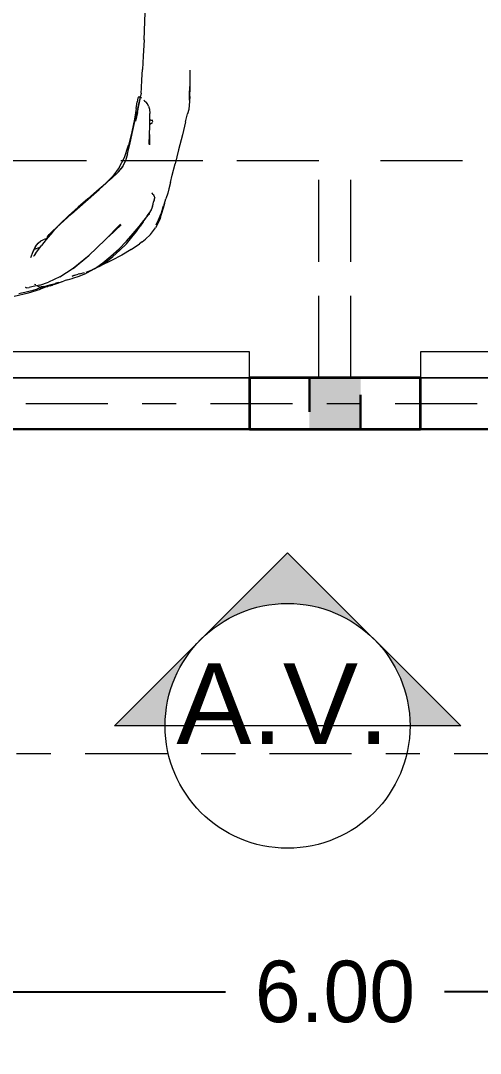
# Model space of a CAD drawing. Header units: millimetres. Extents: x -9559 to 23034, y -7226 to 22400.
# Drawn here: x 182.966 to 184.311, y 34.415 to 37.438 of the extents above; entities that cross this region are included whole.
import ezdxf
from ezdxf.enums import TextEntityAlignment as Align

# ---------------------------------------------------------------- set-up
doc = ezdxf.new("R2010")
doc.units = ezdxf.units.MM
doc.header["$LTSCALE"] = 0.02
for name, pattern in [('0', [0]), ('ACAD_ISO02W100', [15, 12, -3]), ('ACAD_ISO10W100', [18, 12, -3, 0, -3]), ('DASHED2', [0.375, 0.25, -0.125]), ('Trazo', [0.00635, 0.003175, -0.003175])]:
    doc.linetypes.add(name, pattern=pattern)
for name, color, linetype, lineweight in [('A-ANNO-DIMS', 251, 'Continuous', 9), ('A-DOOR', 8, '0', 18), ('A-FLOR', 252, 'Continuous', 30), ('A-Mueble cocina 1', 9, 'Trazo', 9), ('AQ-MUROS', 7, 'Continuous', 35), ('ES-CASTILLOS15X15', 7, 'DASHED2', 30), ('ES-LOSA SOLIDA', 255, '0', 25), ('G-IMPT', 8, 'Continuous', 9), ('S-GRID', 253, 'ACAD_ISO10W100', 5)]:
    doc.layers.add(name, color=color, linetype=linetype, lineweight=lineweight)
doc.layers.add('CUADROS', color=251, linetype='Continuous', lineweight=20, transparency=0.2)
doc.layers.add('PC-COTAS', color=252, linetype='Continuous', lineweight=5, transparency=0.1)
doc.styles.add('CUADROS', font='arial.ttf')
doc.styles.get("Standard").update_dxf_attribs({"font": 'GOTHIC.TTF'})
doc.dimstyles.get("Standard").update_dxf_attribs({"dimtxt": 0.18, "dimasz": 0.18, "dimexe": 0.18, "dimexo": 0.0625, "dimgap": 0.09, "dimtad": 0, "dimzin": 3, "dimdsep": 46, "dimtxsty": 'Standard', "dimblk": 'ARCHTICK', "dimcen": 0.09, "dimadec": 0, "dimazin": 0, "dimtfac": 1, "dimtofl": 0, "dimtmove": 0, "dimatfit": 3, "dimldrblk": 'ARCHTICK', "dimfxl": 1, "dimtolj": 1, "dimtzin": 0, "dimarcsym": 0})

# ---------------------------------------------------------------- blocks, each defined once
blk = doc.blocks.new('Puerta elevada enrollable - 2435 x 1981mm-626876-Nivel 1')
at = {"layer": 'A-DOOR'}
blk.add_line((-1.3532, -0.075), (1.3532, -0.075), dxfattribs=at)
at = {"layer": 'A-DOOR', "linetype": 'ACAD_ISO02W100'}
for p, q in [((-1.3532, -0.075), (-1.3532, -0.7098)), ((1.3532, -0.075), (1.3532, -0.7098)), ((-1.3532, -0.7098), (1.3532, -0.7098))]:
    blk.add_line(p, q, dxfattribs=at)
at = {"layer": 'A-DOOR', "lineweight": 18}
for p, q in [((1.15, -0.075), (-1.15, -0.075)), ((-1.15, -0.075), (-1.15, -0.151)), ((1.15, -0.151), (1.15, -0.075)), ((-1.15, -0.151), (1.15, -0.151))]:
    blk.add_line(p, q, dxfattribs=at)
blk = doc.blocks.new('Red Car - Citroen C4_DWG-V7-Nivel 1')
at = {"layer": 'G-IMPT'}
for p, q in [((-1.5878, -0.3618), (-1.5777, -0.4035)), ((-1.5798, -0.3754), (-1.5782, -0.3829)), ((-1.5782, -0.3829), (-1.5759, -0.3923)), ((-1.5759, -0.3923), (-1.5729, -0.4043)), ((-1.5777, -0.4035), (-1.5666, -0.4383)), ((-1.5729, -0.4043), (-1.5696, -0.4173)), ((-1.5696, -0.4173), (-1.5662, -0.4302)), ((-1.562, -0.3963), (-1.563, -0.3988)), ((-1.563, -0.3988), (-1.562, -0.4053)), ((-1.5618, -0.3958), (-1.562, -0.3961)), ((-1.562, -0.3961), (-1.562, -0.3963)), ((-1.5593, -0.4173), (-1.562, -0.4053)), ((-1.5618, -0.3958), (-1.5617, -0.3956)), ((-1.5617, -0.3956), (-1.5616, -0.3953)), ((-1.5614, -0.395), (-1.5616, -0.3953)), ((-1.5552, -0.4361), (-1.5593, -0.4173)), ((-1.5548, -0.4247), (-1.5536, -0.4213)), ((-1.4746, -0.4099), (-1.4572, -0.4166)), ((-1.4709, -0.4186), (-1.4703, -0.419)), ((-1.4703, -0.419), (-1.4698, -0.4193)), ((-1.4698, -0.4193), (-1.4693, -0.4195)), ((-1.4689, -0.4197), (-1.4693, -0.4195)), ((-1.4689, -0.4197), (-1.4687, -0.4199)), ((-1.4625, -0.424), (-1.4687, -0.4199)), ((-1.4421, -0.4239), (-1.4572, -0.4166)), ((-1.4422, -0.4239), (-1.4572, -0.4166)), ((-1.4418, -0.424), (-1.4571, -0.4167)), ((-1.4571, -0.4167), (-1.4421, -0.4239)), ((-1.4413, -0.4243), (-1.4569, -0.4167)), ((-1.4569, -0.4167), (-1.4418, -0.424)), ((-1.4453, -0.4369), (-1.4508, -0.4197)), ((-1.5592, -0.4584), (-1.5666, -0.4383)), ((-1.5633, -0.4415), (-1.5662, -0.4302)), ((-1.5633, -0.4415), (-1.5612, -0.45)), ((-1.5612, -0.45), (-1.5628, -0.4433)), ((-1.5628, -0.4433), (-1.5614, -0.4495)), ((-1.5614, -0.4373), (-1.5612, -0.4355)), ((-1.5614, -0.4373), (-1.5606, -0.4406)), ((-1.5614, -0.4495), (-1.5604, -0.454)), ((-1.5612, -0.4355), (-1.561, -0.4346)), ((-1.561, -0.4346), (-1.5602, -0.4332)), ((-1.5589, -0.4469), (-1.5606, -0.4406)), ((-1.5602, -0.4332), (-1.5589, -0.4318)), ((-1.5574, -0.4299), (-1.5589, -0.4318)), ((-1.5589, -0.4469), (-1.5559, -0.4586)), ((-1.5574, -0.4299), (-1.5567, -0.4286)), ((-1.5552, -0.4361), (-1.5468, -0.4619)), ((-1.5548, -0.4247), (-1.5548, -0.4245)), ((-1.4625, -0.424), (-1.4534, -0.4308)), ((-1.4534, -0.4308), (-1.4394, -0.4413)), ((-1.4421, -0.4239), (-1.4422, -0.4239)), ((-1.4422, -0.4239), (-1.4321, -0.4316)), ((-1.4418, -0.424), (-1.4421, -0.4239)), ((-1.4413, -0.4243), (-1.4418, -0.424)), ((-1.4213, -0.4554), (-1.4394, -0.4413)), ((-1.4321, -0.4316), (-1.426, -0.4393)), ((-1.426, -0.4393), (-1.4226, -0.4461)), ((-1.4209, -0.4516), (-1.4226, -0.4461)), ((-1.4197, -0.4548), (-1.4209, -0.4516)), ((-1.5597, -0.4575), (-1.5604, -0.454)), ((-1.5597, -0.4575), (-1.559, -0.4604)), ((-1.5572, -0.4667), (-1.559, -0.4604)), ((-1.5572, -0.4667), (-1.5563, -0.4698)), ((-1.5565, -0.4657), (-1.5571, -0.4641)), ((-1.5563, -0.4698), (-1.5549, -0.4741)), ((-1.5559, -0.4586), (-1.553, -0.4701)), ((-1.5526, -0.4803), (-1.5549, -0.4741)), ((-1.553, -0.4701), (-1.5501, -0.4815)), ((-1.5526, -0.4803), (-1.5493, -0.4893)), ((-1.5476, -0.4912), (-1.5501, -0.4815)), ((-1.5312, -0.4952), (-1.5468, -0.4619)), ((-1.4002, -0.4733), (-1.4213, -0.4554)), ((-1.4197, -0.4548), (-1.4188, -0.4566)), ((-1.4188, -0.4566), (-1.4176, -0.4576)), ((-1.416, -0.4582), (-1.4176, -0.4576)), ((-1.416, -0.4582), (-1.4134, -0.4592)), ((-1.4134, -0.4566), (-1.4134, -0.4621)), ((-1.4134, -0.4592), (-1.4075, -0.4637)), ((-1.4075, -0.4637), (-1.396, -0.4749)), ((-1.3769, -0.495), (-1.4002, -0.4733)), ((-1.3764, -0.4957), (-1.396, -0.4749)), ((-1.5493, -0.4893), (-1.5454, -0.4995)), ((-1.5476, -0.4912), (-1.5455, -0.4998)), ((-1.5455, -0.4998), (-1.5446, -0.5032)), ((-1.5454, -0.4995), (-1.5445, -0.5018)), ((-1.5446, -0.5032), (-1.543, -0.5082)), ((-1.5402, -0.5172), (-1.543, -0.5082)), ((-1.5312, -0.4952), (-1.5059, -0.5345)), ((-1.3769, -0.495), (-1.3524, -0.5205)), ((-1.3463, -0.5295), (-1.3764, -0.4957)), ((-1.5402, -0.5172), (-1.5359, -0.5315)), ((-1.5359, -0.5315), (-1.5353, -0.5333)), ((-1.5353, -0.5333), (-1.529, -0.5516)), ((-1.5256, -0.5404), (-1.5286, -0.531)), ((-1.5286, -0.531), (-1.5268, -0.5365)), ((-1.5256, -0.5404), (-1.5268, -0.5365)), ((-1.5268, -0.5365), (-1.5236, -0.549)), ((-1.5061, -0.5339), (-1.4678, -0.5804)), ((-1.5061, -0.5339), (-1.4681, -0.5801)), ((-1.5059, -0.5345), (-1.4678, -0.5804)), ((-1.3274, -0.5483), (-1.3524, -0.5205)), ((-1.3463, -0.5295), (-1.3109, -0.5697)), ((-1.529, -0.5516), (-1.5198, -0.5729)), ((-1.5226, -0.5525), (-1.5236, -0.549)), ((-1.5226, -0.5525), (-1.5184, -0.5672)), ((-1.5071, -0.5962), (-1.5198, -0.5729)), ((-1.5171, -0.5718), (-1.5106, -0.5898)), ((-1.3028, -0.5766), (-1.3274, -0.5483)), ((-1.3109, -0.5697), (-1.2753, -0.6103)), ((-1.5016, -0.6082), (-1.5106, -0.5898)), ((-1.5071, -0.5962), (-1.4903, -0.6204)), ((-1.4681, -0.5801), (-1.4231, -0.6281)), ((-1.2793, -0.6038), (-1.3028, -0.5766)), ((-1.2793, -0.6038), (-1.2578, -0.6282)), ((-1.501, -0.6094), (-1.5016, -0.6082)), ((-1.501, -0.6094), (-1.4877, -0.6296)), ((-1.4995, -0.6117), (-1.4975, -0.6162)), ((-1.4828, -0.6464), (-1.4975, -0.6162)), ((-1.4903, -0.6204), (-1.4705, -0.6447)), ((-1.4877, -0.6296), (-1.4713, -0.6505)), ((-1.4231, -0.6281), (-1.3768, -0.6727)), ((-1.423, -0.6277), (-1.3777, -0.6736)), ((-1.423, -0.6277), (-1.3773, -0.6732)), ((-1.423, -0.6279), (-1.3768, -0.6727)), ((-1.423, -0.6279), (-1.3773, -0.6732)), ((-1.4169, -0.6338), (-1.3781, -0.674)), ((-1.4162, -0.6343), (-1.3777, -0.6736)), ((-1.2445, -0.6447), (-1.2753, -0.6103)), ((-1.2359, -0.6497), (-1.2578, -0.6282)), ((-1.4672, -0.676), (-1.4828, -0.6464)), ((-1.4713, -0.6505), (-1.453, -0.671)), ((-1.4705, -0.6447), (-1.4488, -0.6682)), ((-1.4127, -0.6381), (-1.3785, -0.6744)), ((-1.4102, -0.6405), (-1.3781, -0.674)), ((-1.2237, -0.6668), (-1.2445, -0.6447)), ((-1.2445, -0.6447), (-1.2237, -0.6668)), ((-1.2445, -0.6447), (-1.2237, -0.6668)), ((-1.2445, -0.6447), (-1.2237, -0.6667)), ((-1.2445, -0.6447), (-1.2237, -0.6667)), ((-1.2445, -0.6447), (-1.2237, -0.6667)), ((-1.2444, -0.6448), (-1.2237, -0.6668)), ((-1.2444, -0.6448), (-1.2237, -0.667)), ((-1.2442, -0.6447), (-1.2237, -0.667)), ((-1.2114, -0.6683), (-1.2359, -0.6497)), ((-1.451, -0.7036), (-1.4672, -0.676)), ((-1.4339, -0.6899), (-1.453, -0.671)), ((-1.4264, -0.6902), (-1.4488, -0.6682)), ((-1.4339, -0.6899), (-1.4153, -0.7058)), ((-1.4264, -0.6902), (-1.4043, -0.7098)), ((-1.2237, -0.6667), (-1.2079, -0.6798)), ((-1.2236, -0.6671), (-1.2078, -0.6804)), ((-1.2235, -0.6671), (-1.2078, -0.6806)), ((-1.2235, -0.6671), (-1.2078, -0.6804)), ((-1.2234, -0.6671), (-1.2078, -0.6806)), ((-1.2114, -0.6683), (-1.1821, -0.6838)), ((-1.2079, -0.6798), (-1.1919, -0.6875)), ((-1.1706, -0.6933), (-1.1919, -0.6875)), ((-1.1821, -0.6838), (-1.1455, -0.6962)), ((-1.1706, -0.6933), (-1.1391, -0.7007)), ((-1.451, -0.7036), (-1.4345, -0.7283)), ((-1.4153, -0.7058), (-1.398, -0.7191)), ((-1.4043, -0.7098), (-1.3838, -0.7267)), ((-1.398, -0.7191), (-1.3826, -0.7299)), ((-1.1064, -0.7059), (-1.1455, -0.6962)), ((-1.1391, -0.7007), (-1.1028, -0.7087)), ((-1.0692, -0.7131), (-1.1064, -0.7059)), ((-1.1028, -0.7087), (-1.0673, -0.7164)), ((-1.0497, -0.7218), (-1.0749, -0.7165)), ((-1.0386, -0.7181), (-1.0692, -0.7131)), ((-1.0379, -0.7228), (-1.0673, -0.7164)), ((-1.0497, -0.7218), (-1.0249, -0.7268)), ((-1.0386, -0.7181), (-1.0191, -0.7213)), ((-1.0379, -0.7228), (-1.0203, -0.7271)), ((-1.0339, -0.725), (-1.0249, -0.7268)), ((-1.0339, -0.725), (-1.0155, -0.7289)), ((-1.0083, -0.7235), (-1.0191, -0.7213)), ((-1.004, -0.7252), (-1.0083, -0.7235)), ((-1.004, -0.7252), (-1.0083, -0.7235)), ((-1.004, -0.7252), (-1.0083, -0.7235)), ((-1.004, -0.7252), (-1.0083, -0.7235)), ((-1.004, -0.7252), (-1.0083, -0.7235)), ((-1.004, -0.7252), (-1.0083, -0.7235)), ((-1.004, -0.7252), (-1.0083, -0.7235)), ((-1.004, -0.7252), (-1.0083, -0.7235)), ((-1.004, -0.7252), (-1.0083, -0.7235)), ((-1.004, -0.7252), (-1.0037, -0.7272)), ((-1.4288, -0.7356), (-1.4345, -0.7283)), ((-1.4288, -0.7356), (-1.4203, -0.7458)), ((-1.4203, -0.7458), (-1.4069, -0.7608)), ((-1.3838, -0.7267), (-1.366, -0.7405)), ((-1.37, -0.7385), (-1.3826, -0.7299)), ((-1.37, -0.7385), (-1.3608, -0.7452)), ((-1.3521, -0.7509), (-1.366, -0.7405)), ((-1.3608, -0.7452), (-1.3544, -0.7502)), ((-1.3544, -0.7502), (-1.3504, -0.7538)), ((-1.3521, -0.7509), (-1.3432, -0.7575)), ((-1.3515, -0.7513), (-1.3427, -0.7579)), ((-1.3515, -0.7513), (-1.3432, -0.7575)), ((-1.3481, -0.7563), (-1.3504, -0.7538)), ((-1.031, -0.7547), (-1.0402, -0.7571)), ((-1.031, -0.7547), (-1.0243, -0.7513)), ((-1.0243, -0.7513), (-1.0194, -0.7472)), ((-1.0203, -0.7271), (-1.01, -0.7298)), ((-1.0154, -0.7427), (-1.0194, -0.7472)), ((-1.0155, -0.7289), (-1.0117, -0.7297)), ((-1.0154, -0.7427), (-1.0137, -0.7409)), ((-1.0117, -0.7297), (-1.004, -0.7312)), ((-1.01, -0.7298), (-1.0023, -0.7315)), ((-1.0078, -0.734), (-1.0051, -0.7302)), ((-1.0078, -0.734), (-1.0051, -0.7302)), ((-1.0078, -0.734), (-1.0051, -0.7302)), ((-1.0078, -0.734), (-1.0051, -0.7302)), ((-1.0078, -0.734), (-1.0051, -0.7302)), ((-1.0078, -0.734), (-1.0051, -0.7302)), ((-1.0078, -0.734), (-1.0051, -0.7302)), ((-1.0078, -0.734), (-1.0051, -0.7302)), ((-1.0067, -0.7325), (-1.0051, -0.7302)), ((-1.0037, -0.7272), (-1.0051, -0.7302)), ((-1.004, -0.7312), (-1.0032, -0.7313)), ((-1.0032, -0.7313), (-1.0027, -0.7314)), ((-1.0027, -0.7314), (-1.0024, -0.7314)), ((-1.0024, -0.7314), (-1.0023, -0.7315)), ((-0.9929, -0.7326), (-1.0023, -0.7315)), ((-0.9929, -0.7326), (-0.9773, -0.7338)), ((-0.9773, -0.7338), (-0.9546, -0.7353)), ((-0.9546, -0.7353), (-0.9241, -0.737)), ((-0.8851, -0.7391), (-0.9241, -0.737)), ((-0.8369, -0.7417), (-0.8851, -0.7391)), ((-0.8369, -0.7417), (-0.7838, -0.7441)), ((-0.7838, -0.7441), (-0.7303, -0.7455)), ((-1.4069, -0.7608), (-1.3879, -0.7753)), ((-1.3629, -0.7877), (-1.3879, -0.7753)), ((-1.3784, -0.7773), (-1.3566, -0.7872)), ((-1.3784, -0.7773), (-1.3732, -0.7797)), ((-1.3522, -0.7887), (-1.3645, -0.7836)), ((-1.3645, -0.7836), (-1.3454, -0.7913)), ((-1.3481, -0.7563), (-1.3469, -0.7578)), ((-1.3474, -0.7577), (-1.3464, -0.7572)), ((-1.3469, -0.7572), (-1.3469, -0.7578)), ((-1.3464, -0.7572), (-1.3442, -0.757)), ((-1.3427, -0.7579), (-1.3376, -0.7615)), ((-1.3376, -0.7615), (-1.335, -0.7629)), ((-1.335, -0.7629), (-1.3332, -0.7635)), ((-1.3298, -0.7645), (-1.3332, -0.7635)), ((-1.3244, -0.766), (-1.3298, -0.7645)), ((-1.3244, -0.766), (-1.3181, -0.7678)), ((-1.3181, -0.7678), (-1.3118, -0.7695)), ((-1.3065, -0.771), (-1.3118, -0.7695)), ((-1.3065, -0.771), (-1.3032, -0.772)), ((-1.3032, -0.772), (-1.3012, -0.7724)), ((-1.2997, -0.7726), (-1.3012, -0.7724)), ((-1.2997, -0.7726), (-1.2989, -0.7726)), ((-1.2989, -0.7726), (-1.2974, -0.7723)), ((-1.2956, -0.7715), (-1.2974, -0.7723)), ((-1.2933, -0.77), (-1.2956, -0.7715)), ((-1.2903, -0.768), (-1.2933, -0.77)), ((-1.2903, -0.768), (-1.2865, -0.7654)), ((-1.2847, -0.7641), (-1.2865, -0.7654)), ((-1.1159, -0.757), (-1.1448, -0.7572)), ((-1.1155, -0.7571), (-1.1448, -0.7572)), ((-1.1155, -0.7571), (-1.1442, -0.757)), ((-1.115, -0.7571), (-1.1442, -0.757)), ((-1.115, -0.7571), (-1.1436, -0.7568)), ((-1.1147, -0.7572), (-1.1436, -0.7568)), ((-1.1431, -0.7566), (-1.1141, -0.7573)), ((-1.1431, -0.7566), (-1.1147, -0.7572)), ((-1.1141, -0.7573), (-1.0897, -0.758)), ((-1.0897, -0.758), (-1.0694, -0.7585)), ((-1.0838, -0.7579), (-1.0788, -0.7661)), ((-1.0764, -0.7671), (-1.0771, -0.7649)), ((-1.0764, -0.7671), (-1.0771, -0.7649)), ((-1.072, -0.7609), (-1.072, -0.7583)), ((-1.072, -0.7609), (-1.072, -0.7669)), ((-1.0694, -0.7585), (-1.053, -0.7583)), ((-1.0402, -0.7571), (-1.053, -0.7583)), ((-1.3563, -0.79), (-1.3629, -0.7877)), ((-1.3629, -0.7877), (-1.3291, -0.7984)), ((-1.3629, -0.7877), (-1.3151, -0.802)), ((-1.3566, -0.7872), (-1.3454, -0.7913)), ((-1.3566, -0.7872), (-1.3439, -0.7928)), ((-1.3566, -0.7872), (-1.3522, -0.7887)), ((-1.3563, -0.79), (-1.3151, -0.802)), ((-1.3522, -0.7887), (-1.3454, -0.7913)), ((-1.3512, -0.7895), (-1.3439, -0.7928)), ((-1.3355, -0.7946), (-1.3454, -0.7913)), ((-1.3439, -0.7928), (-1.323, -0.7987)), ((-1.3439, -0.7928), (-1.3261, -0.7977)), ((-1.319, -0.8), (-1.3355, -0.7946)), ((-1.3291, -0.7984), (-1.3115, -0.8026)), ((-1.3291, -0.7984), (-1.3151, -0.802)), ((-1.3291, -0.7984), (-1.3137, -0.8019)), ((-1.319, -0.8), (-1.303, -0.8055)), ((-1.3151, -0.802), (-1.3098, -0.8032)), ((-1.2863, -0.8108), (-1.303, -0.8055)), ((-1.273, -0.8143), (-1.2863, -0.8108)), ((-1.2545, -0.819), (-1.273, -0.8143)), ((-1.2545, -0.819), (-1.2334, -0.824)), ((-1.2334, -0.824), (-1.2003, -0.8324)), ((-1.1596, -0.8427), (-1.2003, -0.8324)), ((-1.1153, -0.8535), (-1.1596, -0.8427)), ((-1.0768, -0.8629), (-1.1153, -0.8535)), ((-1.0768, -0.8629), (-1.0534, -0.869)), ((-1.041, -0.8722), (-1.0534, -0.869)), ((-1.0169, -0.8749), (-1.041, -0.8722)), ((-0.9868, -0.8749), (-1.0169, -0.8749)), ((-1.0136, -0.8748), (-1.0085, -0.8751)), ((-1.0136, -0.8748), (-0.9868, -0.8749)), ((-1.0029, -0.8755), (-1.0085, -0.8751)), ((-1.0029, -0.8755), (-0.9711, -0.8759)), ((-0.998, -0.8754), (-0.9665, -0.8761)), ((-0.998, -0.8754), (-0.9711, -0.8759)), ((-0.9936, -0.8753), (-0.9665, -0.8761)), ((-0.9936, -0.8753), (-0.9896, -0.8756)), ((-0.9868, -0.8758), (-0.9896, -0.8756)), ((-0.9868, -0.8758), (-0.9601, -0.8766)), ((-0.9601, -0.8766), (-0.927, -0.8761)), ((-0.9588, -0.8765), (-0.9258, -0.8761)), ((-0.9588, -0.8765), (-0.927, -0.8761))]:
    blk.add_line(p, q, dxfattribs=at)
blk = doc.blocks.new('Red Car - Red Car-V8-Nivel 1')
blk.add_blockref('Red Car - Citroen C4_DWG-V7-Nivel 1', (-0.6734, 0))
blk = doc.blocks.new('_ArchTick')
at = {"color": 0, "linetype": 'ByBlock', "const_width": 0.15}
blk.add_lwpolyline([(-0.5, -0.5), (0.5, 0.5)], dxfattribs=at)
blk = doc.blocks.new('*D345')
at = {"layer": 'A-ANNO-DIMS', "color": 0, "lineweight": -2, "transparency": 16777216}
for p, q in [((180.8858, 34.7451), (180.8858, 34.4155)), ((186.8858, 34.7451), (186.8858, 34.4155)), ((180.8858, 34.5955), (183.5652, 34.5955)), ((186.8858, 34.5955), (184.2063, 34.5955))]:
    blk.add_line(p, q, dxfattribs=at)
at = {"layer": 'A-ANNO-DIMS', "color": 0, "lineweight": -2, "transparency": 16777216, "xscale": 0.18, "yscale": 0.18, "zscale": 0.18, "rotation": 180}
blk.add_blockref('_ArchTick', (180.8858, 34.5955), dxfattribs=at)
at = {"layer": 'A-ANNO-DIMS', "color": 0, "lineweight": -2, "transparency": 16777216, "xscale": 0.18, "yscale": 0.18, "zscale": 0.18}
blk.add_blockref('_ArchTick', (186.8858, 34.5955), dxfattribs=at)
at = {"layer": 'A-ANNO-DIMS', "color": 0, "transparency": 16777216, "insert": (183.8858, 34.5955), "char_height": 0.18, "width": 0.607447, "attachment_point": 5}
blk.add_mtext('\\A1;6.00', dxfattribs=at)

msp = doc.modelspace()

# ---------------------------------------------------------------- hatches: boundary and pattern name
at = {"layer": 'ES-CASTILLOS15X15'}
msp.add_hatch(color=256, dxfattribs=at).paths.add_polyline_path([(183.8108, 36.2428), (183.9608, 36.2428), (183.9608, 36.3928), (183.8108, 36.3928), (183.8108, 36.2639)])
at = {"layer": 'ES-LOSA SOLIDA', "true_color": 0x000000, "transparency": 33554521}
h = msp.add_hatch(dxfattribs=at)
h.set_pattern_fill('ANGLE', color=18)
h.set_pattern_definition([(0, (102.86, 173.9984), (0, 6.985), [5.08, -1.905]), (90, (102.86, 173.9984), (-6.985, 4e-16), [5.08, -1.905])])
h.paths.add_polyline_path([(188.0358, 52.1178), (186.8358, 52.1178), (186.8358, 51.9678), (187.8858, 51.9678), (187.8858, 49.8428), (188.1233, 49.8428), (188.1233, 49.9928), (188.0358, 49.9928)], flags=17)
h.paths.add_polyline_path([(190.0083, 45.9178), (189.0858, 45.9178), (189.0858, 46.0678), (190.0083, 46.0678), (191.1358, 46.0678), (191.1358, 46.6928), (191.1358, 47.0178), (191.1358, 49.5178), (191.1358, 49.8428), (191.0233, 49.8428), (188.1233, 49.8428), (187.8858, 49.8428), (187.8858, 51.9678), (186.8358, 51.9678), (183.9358, 51.9678), (182.8858, 51.9678), (182.8858, 48.2978), (184.1267, 48.2978), (184.1267, 47.5428), (183.9767, 47.5428), (183.9767, 48.1478), (182.8858, 48.1478), (182.8858, 47.5178), (182.7358, 47.5178), (182.7358, 48.1478), (182.7358, 49.8428), (182.7358, 51.9678), (182.2358, 51.9678), (182.2358, 52.1178), (181.3358, 52.1178), (181.3358, 51.9678), (180.9608, 51.9678), (180.8108, 51.9678), (180.8108, 49.8428), (180.8108, 48.3178), (180.8108, 46.8305), (180.9608, 46.8305), (180.9608, 46.5428), (180.9608, 46.3005), (180.8108, 46.3729), (180.8108, 45.4428), (181.7683, 45.4428), (181.7683, 44.9428), (181.9183, 44.9428), (181.9183, 42.4428), (181.9183, 41.9928), (184.8988, 41.9928), (184.8988, 42.0428), (185.0488, 42.0428), (185.0488, 41.9928), (185.8108, 41.9928), (185.8108, 41.8428), (184.8988, 41.8428), (181.7683, 41.8428), (180.9608, 41.8428), (180.9608, 39.7678), (180.9608, 36.3928), (181.3358, 36.3928), (181.3358, 36.2428), (183.6358, 36.2428), (183.8108, 36.2428), (184.1358, 36.2428), (186.4358, 36.2428), (186.8108, 36.2428), (186.8108, 35.2178), (187.4558, 35.2178), (187.4558, 35.3678), (188.3558, 35.3678), (188.9608, 35.3678), (189.5158, 35.3678), (190.4158, 35.3678), (190.4158, 35.2178), (191.2608, 35.2178), (191.2608, 36.3928), (191.2608, 39.7678), (190.0858, 39.7678), (190.0858, 40.0928), (190.0858, 41.4928), (190.0858, 41.8178), (191.2858, 41.8178), (191.2858, 45.4428), (191.2858, 46.6928), (191.2858, 47.0178), (191.1358, 47.0178), (191.1358, 46.6928), (191.1358, 46.0678), (190.0083, 46.0678)])
h.paths.add_polyline_path([(185.9488, 43.0178), (185.8888, 43.0178), (185.1088, 43.0178), (185.0488, 43.0178), (185.0488, 42.9428), (185.01, 42.9428), (185.0098, 42.9076), (184.9898, 42.9077), (184.9899, 42.9227), (184.9499, 42.923, 0.404481), (184.0842, 42.109), (184.9442, 42.103), (184.9439, 42.063), (184.0839, 42.069), (184.0842, 42.109, -0.404481), (184.9499, 42.923), (184.95, 42.9428), (184.8988, 42.9428), (184.8988, 43.0178), (184.8988, 43.2678), (184.9438, 43.2678), (184.9435, 43.3026), (184.9635, 43.3028), (184.9636, 43.2878), (185.0036, 43.288), (185.0034, 43.328), (185.8633, 43.334, 0.404481), (184.9977, 44.148), (184.9577, 44.1477), (184.9578, 44.1327), (184.9378, 44.1326), (184.9375, 44.1678), (185.0488, 44.1678), (185.0488, 45.4428), (186.8108, 45.4428), (186.8108, 43.1678), (185.9488, 43.1678)], flags=16)
h.paths.add_polyline_path([(185.8888, 43.0878), (185.8888, 43.0728), (185.9038, 43.0728), (185.9038, 43.0428), (185.8888, 43.0428), (185.0938, 43.0428), (185.0938, 43.0728), (185.1088, 43.0728), (185.1088, 43.0878)], flags=0)
h.paths.add_polyline_path([(189.4108, 44.8928), (190.0858, 44.8928), (190.0858, 42.7178), (189.9358, 42.7178), (189.9358, 44.7428), (189.4108, 44.7428)], flags=16)
h.paths.add_polyline_path([(186.7858, 42.0028), (186.7858, 41.9928), (186.7108, 41.9928), (186.7108, 41.8428), (186.7808, 41.8428), (186.7808, 41.8328), (186.7108, 41.8328), (186.7108, 40.9428), (186.6708, 40.9428), (186.6708, 41.8228), (186.6958, 41.8228), (186.6958, 41.8328), (186.7108, 41.8328), (186.7108, 41.8428), (186.6858, 41.8428), (186.6858, 41.8778), (186.6758, 41.8778), (186.6758, 41.9928), (186.7108, 41.9928), (186.7108, 42.0028)], flags=16)
h.paths.add_polyline_path([(182.7958, 46.6378), (181.9358, 46.6378), (181.9358, 46.6778), (182.7958, 46.6778)], flags=16)
h.paths.add_polyline_path([(189.9358, 41.4928), (189.9808, 41.4928), (189.9808, 41.4528), (189.9358, 41.4528)], flags=16)
h.paths.add_polyline_path([(189.9358, 40.0928), (189.9358, 40.1328), (189.9808, 40.1328), (189.9808, 40.0928)], flags=16)
h.paths.add_polyline_path([(180.9941, 46.8482), (180.9941, 46.8781), (180.9936, 46.8781), (180.9936, 46.8496)], flags=0)
edge = h.paths.add_edge_path(flags=16)
edge.add_line((182.4313, 48.6378), (182.3963, 48.6378))
edge.add_line((182.3963, 48.6378), (182.3963, 48.6338))
edge.add_arc((182.3963, 48.6238), 0.01, 90, 180)
edge.add_arc((182.3813, 48.6097), 0.015, 0, 70.5288, ccw=False)
edge.add_arc((182.3813, 48.6097), 0.015, -180, 0, ccw=False)
edge.add_arc((182.3813, 48.6097), 0.015, 109.4712, 180, ccw=False)
edge.add_arc((182.3663, 48.6238), 0.01, 0, 90)
edge.add_line((182.3663, 48.6338), (181.9023, 48.6377))
edge.add_line((181.9023, 48.6377), (181.9023, 48.5538))
edge.add_line((181.9023, 48.5538), (181.8933, 48.5538))
edge.add_line((181.8933, 48.5538), (181.8933, 48.4998))
edge.add_line((181.8933, 48.4998), (180.9608, 48.4998))
edge.add_line((180.9608, 48.4998), (180.9608, 48.3178))
edge.add_line((180.9608, 48.3178), (180.962, 48.3178))
edge.add_line((180.962, 48.3178), (180.962, 48.3058))
edge.add_line((180.962, 48.3058), (180.9871, 48.3075))
edge.add_line((180.9871, 48.3075), (180.9871, 48.3178))
edge.add_line((180.9871, 48.3178), (180.9969, 48.3178))
edge.add_line((180.9969, 48.3178), (180.9969, 48.3089))
edge.add_line((180.9969, 48.3089), (180.9969, 46.8395))
edge.add_line((180.9969, 46.8395), (180.9964, 46.8435))
edge.add_arc((181.002, 46.8492), 0.008, 201.946, 225, ccw=False)
edge.add_spline(control_points=[(180.9946, 46.8462), (180.9947, 46.8459), (180.9948, 46.8457), (180.9948, 46.8455)], knot_values=[0.854237, 0.854237, 0.854237, 0.854237, 1, 1, 1, 1], degree=3, periodic=0)
edge.add_line((180.9953, 46.8444), (180.9953, 46.8448))
edge.add_arc((181.002, 46.8492), 0.008, 147.2745, 212.7255, ccw=False)
edge.add_line((180.9953, 46.8535), (180.9953, 46.8892))
edge.add_line((180.9953, 46.8892), (180.9888, 46.8892))
edge.add_line((180.9888, 46.8892), (180.9888, 46.8781))
edge.add_line((180.9888, 46.8781), (180.965, 46.8781))
edge.add_line((180.965, 46.8781), (180.965, 46.8906))
edge.add_arc((181.0117, 46.8572), 0.0574, 144.36, 161.9507)
edge.add_line((180.9571, 46.8749), (180.9523, 46.8749))
edge.add_line((180.9523, 46.8749), (180.9523, 46.8594))
edge.add_line((180.9523, 46.8594), (180.9514, 46.8594))
edge.add_line((180.9514, 46.8594), (180.9514, 46.8447))
edge.add_line((180.9514, 46.8447), (180.9087, 46.8447))
edge.add_line((180.9087, 46.8447), (180.9087, 46.8594))
edge.add_line((180.9087, 46.8594), (180.9087, 46.8606))
edge.add_line((180.9087, 46.8606), (180.9072, 46.8606))
edge.add_line((180.9072, 46.8606), (180.9072, 48.2878))
edge.add_line((180.9072, 48.2878), (180.9072, 48.3036))
edge.add_line((180.9072, 48.3036), (180.9514, 48.3036))
edge.add_line((180.9514, 48.3036), (180.9514, 48.2889))
edge.add_line((180.9514, 48.2889), (180.9515, 48.2878))
edge.add_line((180.9515, 48.2878), (180.9523, 48.2878))
edge.add_line((180.9523, 48.2878), (180.9523, 48.2734))
edge.add_line((180.9523, 48.2734), (180.9571, 48.2734))
edge.add_arc((181.0117, 48.2912), 0.0574, 198.0493, 215.64)
edge.add_line((180.965, 48.2577), (180.965, 48.2702))
edge.add_line((180.965, 48.2702), (180.965, 48.2702))
edge.add_line((180.965, 48.2702), (180.9936, 48.2702))
edge.add_line((180.9936, 48.2702), (180.9936, 48.3003))
edge.add_arc((180.9858, 48.3057), 0.00953, 325.0848, 368.5608)
edge.add_line((180.9952, 48.3072), (180.9969, 48.3089))
edge.add_line((180.9969, 48.3089), (180.9969, 48.3178))
edge.add_line((180.9969, 48.3178), (180.9871, 48.3178))
edge.add_line((180.9871, 48.3178), (180.9871, 48.3075))
edge.add_line((180.9871, 48.3075), (180.962, 48.3058))
edge.add_line((180.962, 48.3058), (180.962, 48.3178))
edge.add_line((180.962, 48.3178), (180.9608, 48.3178))
edge.add_line((180.9608, 48.3178), (180.9608, 48.4998))
edge.add_line((180.9608, 48.4998), (181.8933, 48.4998))
edge.add_line((181.8933, 48.4998), (181.8933, 48.5538))
edge.add_line((181.8933, 48.5538), (181.8933, 48.5888))
edge.add_line((181.8933, 48.5888), (181.7933, 48.5888))
edge.add_line((181.7933, 48.5888), (181.7933, 48.5998))
edge.add_line((181.7933, 48.5998), (180.9608, 48.5998))
edge.add_line((180.9608, 48.5998), (180.9608, 49.7678))
edge.add_line((180.9608, 49.7678), (181.7933, 49.7678))
edge.add_line((181.7933, 49.7678), (181.7933, 49.7788))
edge.add_line((181.7933, 49.7788), (181.8933, 49.7788))
edge.add_line((181.8933, 49.7788), (181.8933, 49.8138))
edge.add_line((181.8933, 49.8138), (181.9023, 49.8138))
edge.add_line((181.9023, 49.8138), (181.9023, 49.7298))
edge.add_line((181.9023, 49.7298), (182.3663, 49.7298))
edge.add_line((182.3663, 49.7298), (182.3663, 49.7338))
edge.add_arc((182.3663, 49.7438), 0.01, 270, 360)
edge.add_arc((182.3813, 49.758), 0.015, 180, 250.5288, ccw=False)
edge.add_arc((182.3813, 49.758), 0.015, 0, 180, ccw=False)
edge.add_arc((182.3813, 49.758), 0.015, -70.5288, 0, ccw=False)
edge.add_arc((182.3963, 49.7438), 0.01, 180, 270)
edge.add_line((182.3963, 49.7338), (182.4313, 49.7298))
edge.add_line((182.4313, 49.7298), (182.4313, 49.7148))
edge.add_line((182.4313, 49.7148), (182.4311, 49.7148))
edge.add_arc((181.8872, 49.7258), 0.544, 270.0101, 358.8414, ccw=False)
edge.add_arc((181.8873, 48.6378), 0.544, 1.58, 90, ccw=False)
edge.add_line((182.4311, 48.6528), (182.4313, 48.6528))
edge.add_line((182.4313, 48.6528), (182.4313, 48.6378))
h.paths.add_polyline_path([(183.9326, 36.3928), (183.9326, 37.0276), (186.639, 37.0276), (186.639, 36.3928)], flags=16)
h.paths.add_polyline_path([(186.4358, 36.3928), (184.1358, 36.3928), (184.1358, 36.4688), (186.4358, 36.4688)], flags=16)
h.paths.add_polyline_path([(181.8503, 48.6338), (181.8503, 48.6428), (181.8873, 48.6481), (181.8873, 48.6548), (181.8893, 48.6548), (181.8893, 48.6484), (181.8873, 48.6481), (181.8873, 48.6338)], flags=0)
h.paths.add_polyline_path([(180.9936, 46.8892), (180.9936, 48.2591), (180.9888, 48.2702), (180.9888, 48.2591)], flags=16)
h.paths.add_polyline_path([(180.9254, 48.2878), (180.9087, 48.2878), (180.9087, 48.2889), (180.9254, 48.2889)], flags=0)
h.paths.add_polyline_path([(182.3963, 49.7298), (182.3663, 49.7298), (182.3663, 49.7338), (182.3963, 49.7338)], flags=0)
edge = h.paths.add_edge_path(flags=0)
edge.add_spline(control_points=[(180.9952, 48.3043), (180.9952, 48.3041), (180.9951, 48.3039), (180.995, 48.3036), (180.995, 48.3035)], knot_values=[-0.728501, -0.728501, -0.728501, -0.728501, -0.624439, -0.562604, -0.562604, -0.562604, -0.562604], degree=3, periodic=0)
edge.add_spline(control_points=[(180.995, 48.3035), (180.995, 48.3033), (180.9949, 48.3031), (180.9948, 48.3029)], knot_values=[-0.854128, -0.854128, -0.854128, -0.854128, -0.728501, -0.728501, -0.728501, -0.728501], degree=3, periodic=0)
edge.add_spline(control_points=[(180.9948, 48.3029), (180.9948, 48.3026), (180.9947, 48.3024), (180.9946, 48.3022)], knot_values=[-1, -1, -1, -1, -0.854128, -0.854128, -0.854128, -0.854128], degree=3, periodic=0)
edge.add_arc((181.002, 48.2992), 0.008, 160.5474, 187.9955)
h.paths.add_polyline_path([(181.8873, 49.7128), (181.8893, 49.7128), (181.8893, 49.7148), (181.8887, 49.7193), (181.8873, 49.7195)], flags=0)
h.paths.add_polyline_path([(181.8853, 49.7338), (181.8853, 49.7298), (181.8503, 49.7298), (181.7933, 49.7338)], flags=0)
h.paths.add_polyline_path([(182.2158, 51.1678), (182.1758, 51.1678), (182.1758, 52.0278), (182.2158, 52.0278)], flags=16)
at = {"layer": 'PC-COTAS'}
h = msp.add_hatch(color=256, dxfattribs=at)
h.dxf.hatch_style = 1
h.paths.add_polyline_path([(183.7471, 35.8807), (183.4938, 35.6274, -0.414214), (184.0004, 35.6274)])
h.paths.add_polyline_path([(184.0004, 35.6274, -0.198912), (184.1054, 35.3741), (184.2538, 35.3741)])
h.paths.add_polyline_path([(183.4938, 35.6274), (183.2404, 35.3741), (183.3888, 35.3741, -0.198912)])

# ---------------------------------------------------------------- linework, layer by layer
at = {"layer": 'A-FLOR'}
for p, q in [((181.3358, 36.2428), (183.6358, 36.2428)), ((184.1358, 36.2428), (186.4358, 36.2428))]:
    msp.add_line(p, q, dxfattribs=at)
at = {"layer": 'AQ-MUROS'}
for p, q in [((183.8108, 36.3928), (183.6358, 36.3928)), ((183.6358, 36.3928), (183.6358, 36.2428)), ((184.1358, 36.3928), (183.8108, 36.3928)), ((184.1358, 36.2428), (184.1358, 36.3928)), ((183.6358, 36.2428), (183.8108, 36.2428)), ((183.8108, 36.2428), (184.1358, 36.2428))]:
    msp.add_line(p, q, dxfattribs=at)
at = {"layer": 'ES-CASTILLOS15X15'}
for p, q in [((183.9608, 36.3928), (183.8108, 36.3928)), ((183.8108, 36.3928), (183.8108, 36.2428)), ((183.9608, 36.2428), (183.9608, 36.3928)), ((183.8108, 36.2428), (183.9608, 36.2428))]:
    msp.add_line(p, q, dxfattribs=at)
at = {"layer": 'PC-COTAS'}
for p, q in [((183.2404, 35.3741), (183.7471, 35.8807)), ((184.2538, 35.3741), (183.7471, 35.8807)), ((184.2538, 35.3741), (183.2404, 35.3741))]:
    msp.add_line(p, q, dxfattribs=at)
msp.add_circle((183.7471, 35.3741), 0.3583, dxfattribs=at)
at = {"layer": 'S-GRID'}
for p, q in [((179.2015, 36.3178), (192.6848, 36.3178)), ((178.8345, 35.2928), (193.3198, 35.2928))]:
    msp.add_line(p, q, dxfattribs=at)

# ---------------------------------------------------------------- block references
at = {"layer": 'A-DOOR', "rotation": 180}
for p in [(182.4858, 36.3178), (185.2858, 36.3178)]:
    msp.add_blockref('Puerta elevada enrollable - 2435 x 1981mm-626876-Nivel 1', p, dxfattribs=at)
at = {"layer": 'A-Mueble cocina 1', "rotation": 89.9999999999999}
msp.add_blockref('Red Car - Red Car-V8-Nivel 1', (182.5858, 38.8928), dxfattribs=at)

# ---------------------------------------------------------------- texts
at = {"layer": 'CUADROS', "style": 'CUADROS'}
msp.add_text('A.V.', height=0.23612, dxfattribs=at).set_placement((183.7334, 35.4391), align=Align.MIDDLE_CENTER)

# ---------------------------------------------------------------- dimensions: what is measured, and where the dimension line sits
at = {"layer": 'A-ANNO-DIMS'}
dim = msp.add_linear_dim(base=(186.8858, 34.5955), p1=(180.8858, 34.8076), p2=(186.8858, 34.8076), dimstyle='Standard', dxfattribs=at)
dim.commit()
dim.dimension.update_dxf_attribs({"geometry": '*D345', "text_midpoint": (183.8858, 34.5955)})

doc.saveas('drawing.dxf')
